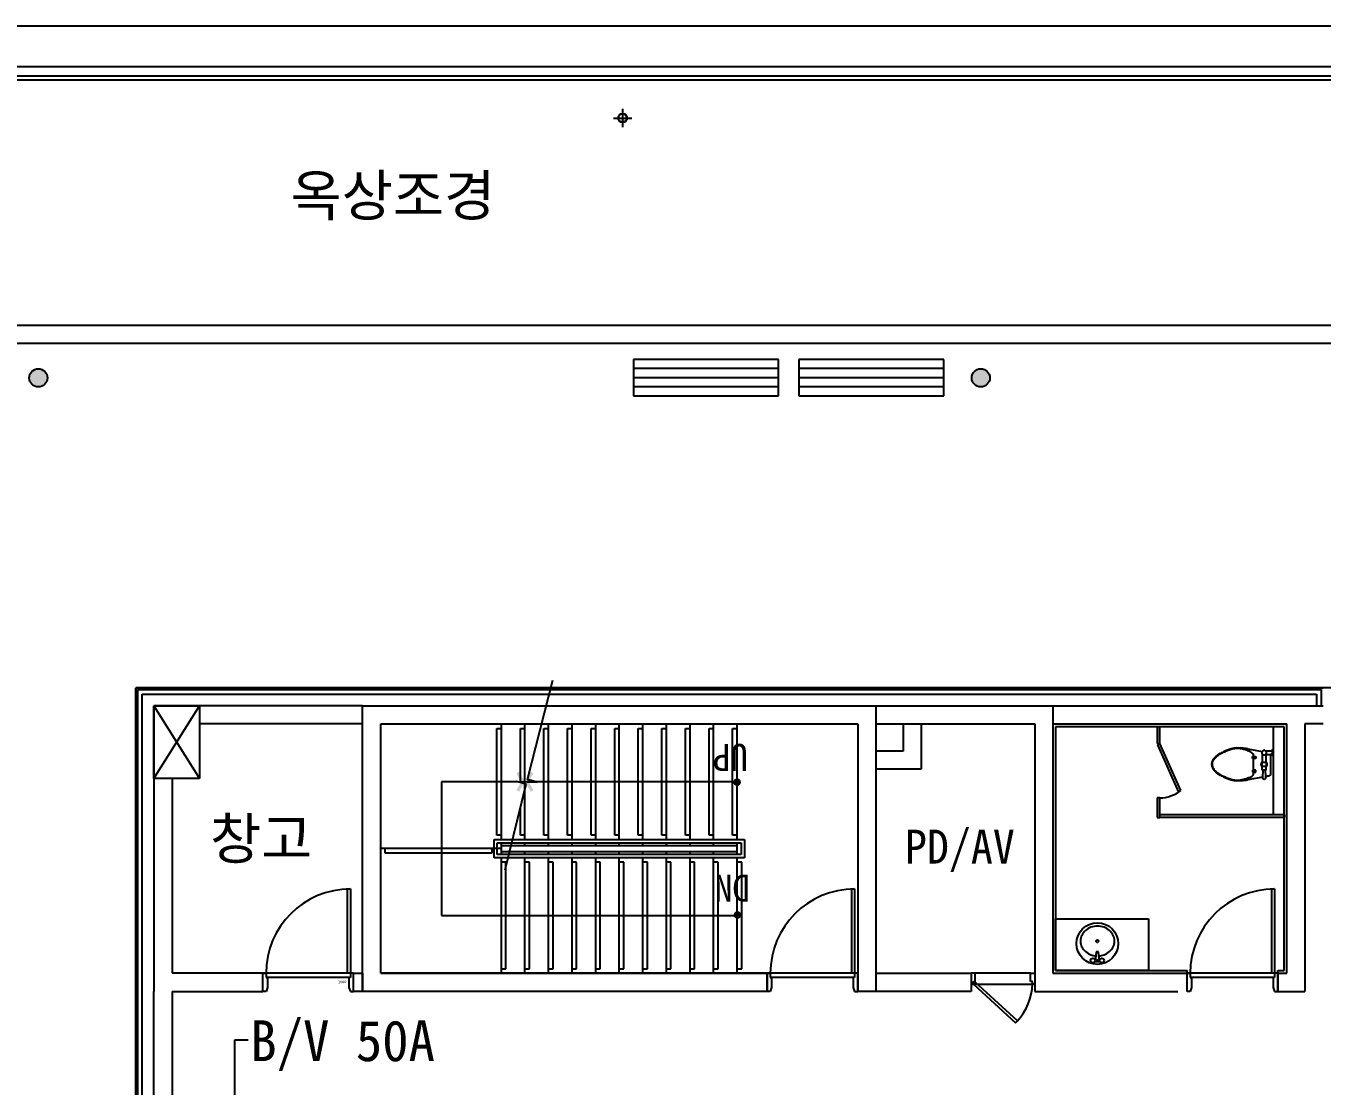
# Model space of a CAD drawing. Header units: millimetres. Extents: x 16332047 to 33387680, y -14835522 to -7015081.
# Drawn here: x 17131547 to 17145838, y -7482665 to -7470971 of the extents above; entities that cross this region are included whole.
import ezdxf
from ezdxf.enums import TextEntityAlignment as Align

# ---------------------------------------------------------------- set-up
doc = ezdxf.new("R2010")
doc.units = ezdxf.units.MM
doc.header["$LTSCALE"] = 300
doc.header["$MEASUREMENT"] = 0
doc.linetypes.add('CONTINOUS', pattern=[0])
doc.layers.add('arch', color=255, linetype='CONTINUOUS', lineweight=25)
doc.layers.add('etc', color=15, linetype='CONTINOUS')
doc.layers.add('TEXT', color=3, linetype='CONTINUOUS')
doc.styles.add('돋움체', font='')
doc.styles.get('돋움체').set_extended_font_data('DotumChe')

msp = doc.modelspace()

# ---------------------------------------------------------------- hatches: boundary and pattern name
at = {"layer": 'arch'}
h = msp.add_hatch(color=256, dxfattribs=at)
h.dxf.hatch_style = 1
edge = h.paths.add_edge_path()
edge.add_arc((17131684, -7474853), 100, 0, 360)
h = msp.add_hatch(color=256, dxfattribs=at)
h.dxf.hatch_style = 1
edge = h.paths.add_edge_path()
edge.add_arc((17142075, -7474853), 100, 0, 360)
for points in [[(17136985, -7479198), (17136955, -7479216), (17137008, -7479308), (17136955, -7479401), (17136985, -7479418), (17137049, -7479308)], [(17137113, -7479198), (17137143, -7479216), (17137090, -7479308), (17137143, -7479401), (17137113, -7479418), (17137049, -7479308)]]:
    msp.add_hatch(color=256, dxfattribs=at).paths.add_polyline_path(points)
h = msp.add_hatch(color=256, dxfattribs=at)
edge = h.paths.add_edge_path()
edge.add_arc((17139388, -7479313), 42.7, 270, 450)
edge.add_arc((17139388, -7479313), 42.7, 90, 270)
h = msp.add_hatch(color=256, dxfattribs=at)
edge = h.paths.add_edge_path()
edge.add_arc((17139392, -7480778), 42.7, 270, 450)
edge.add_arc((17139392, -7480778), 42.7, 90, 270)

# ---------------------------------------------------------------- linework, layer by layer
for p, q in [((17125959, -7470971), (17150459, -7470971)), ((17125959, -7470971), (17150459, -7470971)), ((17150009, -7471421), (17126409, -7471421)), ((17150009, -7471421), (17126409, -7471421)), ((17126509, -7471521), (17149909, -7471521)), ((17149859, -7471571), (17126559, -7471571)), ((17138126, -7471887), (17138126, -7472087)), ((17138026, -7471987), (17138226, -7471987)), ((17138076, -7471987), (17138176, -7471987)), ((17127859, -7474271), (17150009, -7474271)), ((17131259, -7474471), (17150009, -7474471)), ((17139845, -7474651), (17138245, -7474651)), ((17138245, -7474651), (17138245, -7475051)), ((17139845, -7474751), (17138245, -7474751)), ((17139845, -7475051), (17139845, -7474651)), ((17141667, -7474651), (17140067, -7474651)), ((17140067, -7474651), (17140067, -7475051)), ((17141667, -7474751), (17140067, -7474751)), ((17141667, -7475051), (17141667, -7474651)), ((17139845, -7474851), (17138245, -7474851)), ((17141667, -7474851), (17140067, -7474851)), ((17139845, -7474951), (17138245, -7474951)), ((17138245, -7475051), (17139845, -7475051)), ((17141667, -7474951), (17140067, -7474951)), ((17140067, -7475051), (17141667, -7475051)), ((17137076, -7479282, 0), (17137357, -7478187, 0)), ((17132759, -7478471), (17132759, -7478271)), ((17132759, -7478271), (17145848, -7478271)), ((17150009, -7478271), (17132759, -7478271)), ((17132759, -7478271), (17132759, -7494271)), ((17132779, -7478471), (17132779, -7478291)), ((17132779, -7478291), (17145828, -7478291)), ((17132829, -7478471), (17132829, -7478341)), ((17132829, -7478341), (17145778, -7478341)), ((17145778, -7478341), (17145778, -7478471)), ((17145828, -7478291), (17145828, -7478471)), ((17132759, -7483721), (17132759, -7478471)), ((17132779, -7483721), (17132779, -7478471)), ((17132829, -7483721), (17132829, -7478471)), ((17135259, -7478471), (17132959, -7478471)), ((17132959, -7478471), (17132959, -7481621)), ((17132959, -7478471), (17133459, -7479271)), ((17132959, -7479271), (17133459, -7478471)), ((17132959, -7479271), (17132959, -7478471)), ((17132959, -7478471), (17133459, -7478471)), ((17133459, -7478471), (17133459, -7479271)), ((17135259, -7481621), (17135259, -7478471)), ((17135259, -7478471), (17140919, -7478471)), ((17140919, -7478471), (17142869, -7478471)), ((17140919, -7478471), (17140919, -7481621)), ((17142869, -7478471), (17145649, -7478471)), ((17142869, -7478471), (17142869, -7481421)), ((17145648, -7478471), (17145848, -7478471)), ((17145649, -7478471), (17145649, -7478471)), ((17135259, -7478671), (17133459, -7478671)), ((17135459, -7481421), (17135459, -7478671)), ((17135459, -7478671), (17140719, -7478671)), ((17135459, -7478671), (17140719, -7478671)), ((17135459, -7481421), (17135459, -7478671)), ((17136739, -7479896, 0), (17136739, -7478721, 0)), ((17136739, -7478721, 0), (17136789, -7478721, 0)), ((17136789, -7479946), (17136789, -7478671, 0)), ((17136999, -7479309, 0), (17136999, -7478721, 0)), ((17136999, -7478721, 0), (17137049, -7478721, 0)), ((17137049, -7479946, 0), (17137049, -7478671, 0)), ((17137259, -7479896, 0), (17137259, -7478721, 0)), ((17137259, -7478721, 0), (17137309, -7478721, 0)), ((17137309, -7479946, 0), (17137309, -7478671, 0)), ((17137519, -7479896, 0), (17137519, -7478721, 0)), ((17137519, -7478721, 0), (17137569, -7478721, 0)), ((17137569, -7479946, 0), (17137569, -7478671, 0)), ((17137779, -7479896, 0), (17137779, -7478721, 0)), ((17137779, -7478721, 0), (17137829, -7478721, 0)), ((17137829, -7479946, 0), (17137829, -7478671, 0)), ((17138039, -7479896, 0), (17138039, -7478721, 0)), ((17138039, -7478721, 0), (17138089, -7478721, 0)), ((17138089, -7479946, 0), (17138089, -7478671, 0)), ((17138299, -7479896, 0), (17138299, -7478721, 0)), ((17138299, -7478721, 0), (17138349, -7478721, 0)), ((17138349, -7479946, 0), (17138349, -7478671, 0)), ((17138559, -7479896, 0), (17138559, -7478721, 0)), ((17138559, -7478721, 0), (17138609, -7478721, 0)), ((17138609, -7479946, 0), (17138609, -7478671, 0)), ((17138819, -7479896, 0), (17138819, -7478721, 0)), ((17138819, -7478721, 0), (17138869, -7478721, 0)), ((17138869, -7479946, 0), (17138869, -7478671, 0)), ((17139079, -7479896, 0), (17139079, -7478721, 0)), ((17139079, -7478721, 0), (17139129, -7478721, 0)), ((17139129, -7479946, 0), (17139129, -7478671, 0)), ((17139339, -7479896, 0), (17139339, -7478721, 0)), ((17139339, -7478721, 0), (17139389, -7478721, 0)), ((17139389, -7479946, 0), (17139389, -7478671, 0)), ((17140719, -7478671), (17140719, -7480421)), ((17140719, -7478671), (17140719, -7481621)), ((17140719, -7478671), (17140719, -7481421)), ((17140919, -7478671), (17142669, -7478671)), ((17141219, -7478671), (17141219, -7478971)), ((17141419, -7478671), (17141419, -7479171)), ((17142669, -7478671), (17142669, -7481621)), ((17142869, -7478668), (17145449, -7478668)), ((17145419, -7478701), (17142899, -7478701)), ((17142899, -7478701), (17142899, -7481391)), ((17144049, -7478701), (17144019, -7478701)), ((17144019, -7478701), (17144019, -7478886)), ((17144049, -7478886), (17144049, -7478701)), ((17145419, -7478701), (17145299, -7478701)), ((17145299, -7478701), (17145299, -7479671)), ((17145419, -7481391), (17145419, -7478701)), ((17145419, -7479671), (17145419, -7478701)), ((17145449, -7481421), (17145449, -7478671)), ((17145848, -7478671), (17145649, -7478671)), ((17145649, -7478671), (17145649, -7481621)), ((17144019, -7478886), (17144049, -7478886)), ((17144049, -7478886), (17144023, -7478901)), ((17144023, -7478901), (17144255, -7479424)), ((17144279, -7479406), (17144049, -7478886)), ((17141219, -7478971), (17140919, -7478971)), ((17145019, -7478946), (17145177, -7478974)), ((17145019, -7478946), (17145177, -7478974)), ((17145069, -7479031), (17145109, -7479031)), ((17145069, -7479051), (17145069, -7479031)), ((17145109, -7479051), (17145069, -7479051)), ((17145079, -7479001), (17145079, -7479231)), ((17145109, -7479031), (17145109, -7479051)), ((17145179, -7479001), (17145179, -7479101)), ((17145214, -7478966), (17145289, -7478966)), ((17145214, -7478966), (17145289, -7478966)), ((17145214, -7479006), (17145268, -7479006)), ((17145219, -7479001), (17145219, -7479101)), ((17145289, -7479006), (17145268, -7479006)), ((17145268, -7479006), (17145268, -7479010)), ((17145289, -7479006), (17145268, -7479006)), ((17145268, -7479006), (17145268, -7479010)), ((17145268, -7479010), (17145269, -7479018)), ((17145268, -7479010), (17145269, -7479018)), ((17145269, -7479018), (17145269, -7479029)), ((17145269, -7479018), (17145269, -7479029)), ((17145269, -7479029), (17145269, -7479116)), ((17145269, -7479029), (17145269, -7479116)), ((17145289, -7478956), (17145299, -7478951)), ((17145289, -7478956), (17145299, -7478951)), ((17145289, -7478966), (17145289, -7478956)), ((17145289, -7478966), (17145289, -7478956)), ((17145289, -7478966), (17145289, -7479006)), ((17145289, -7479016), (17145289, -7479006)), ((17145289, -7479016), (17145289, -7479006)), ((17145299, -7479021), (17145289, -7479016)), ((17145299, -7479021), (17145289, -7479016)), ((17145299, -7478951), (17145299, -7479021)), ((17145299, -7478951), (17145299, -7479021)), ((17141419, -7479171), (17140919, -7479171)), ((17145069, -7479181), (17145069, -7479201)), ((17145109, -7479181), (17145069, -7479181)), ((17145069, -7479201), (17145109, -7479201)), ((17145109, -7479201), (17145109, -7479181)), ((17145179, -7479181), (17145179, -7479131)), ((17145219, -7479181), (17145179, -7479181)), ((17145185, -7479257), (17145189, -7479181)), ((17145209, -7479181), (17145214, -7479252)), ((17145219, -7479131), (17145219, -7479181)), ((17145269, -7479214), (17145268, -7479222)), ((17145269, -7479214), (17145268, -7479222)), ((17145269, -7479116), (17145269, -7479203)), ((17145269, -7479116), (17145269, -7479203)), ((17145269, -7479203), (17145269, -7479214)), ((17145269, -7479203), (17145269, -7479214)), ((17133459, -7479271), (17132959, -7479271)), ((17133159, -7479271), (17133159, -7481421)), ((17136956, -7479308, 0), (17136129, -7479308, 0)), ((17136129, -7479308, 0), (17136129, -7480783, 0)), ((17136832, -7480278, 0), (17137062, -7479335, 0)), ((17137062, -7479335, 0), (17136956, -7479306, 0)), ((17136956, -7479306, 0), (17137183, -7479311, 0)), ((17136956, -7479308, 0), (17136956, -7479308, 0)), ((17139389, -7479308, 0), (17137069, -7479308, 0)), ((17137183, -7479311, 0), (17137076, -7479282, 0)), ((17145185, -7479257), (17145019, -7479286)), ((17145185, -7479257), (17145019, -7479286)), ((17145184, -7479268), (17145185, -7479263)), ((17145184, -7479268), (17145185, -7479263)), ((17145185, -7479272), (17145184, -7479268)), ((17145185, -7479272), (17145184, -7479268)), ((17145185, -7479260), (17145185, -7479257)), ((17145185, -7479260), (17145185, -7479257)), ((17145185, -7479263), (17145185, -7479260)), ((17145185, -7479263), (17145185, -7479260)), ((17145187, -7479276), (17145185, -7479272)), ((17145187, -7479276), (17145185, -7479272)), ((17145190, -7479279), (17145187, -7479276)), ((17145190, -7479279), (17145187, -7479276)), ((17145194, -7479281), (17145190, -7479279)), ((17145194, -7479281), (17145190, -7479279)), ((17145196, -7479282), (17145194, -7479281)), ((17145196, -7479282), (17145194, -7479281)), ((17145198, -7479282), (17145196, -7479282)), ((17145198, -7479282), (17145196, -7479282)), ((17145199, -7479282), (17145198, -7479282)), ((17145199, -7479282), (17145198, -7479282)), ((17145200, -7479282), (17145199, -7479282)), ((17145200, -7479282), (17145199, -7479282)), ((17145203, -7479282), (17145200, -7479282)), ((17145203, -7479282), (17145200, -7479282)), ((17145205, -7479281), (17145203, -7479282)), ((17145205, -7479281), (17145203, -7479282)), ((17145208, -7479279), (17145205, -7479281)), ((17145208, -7479279), (17145205, -7479281)), ((17145211, -7479276), (17145208, -7479279)), ((17145211, -7479276), (17145208, -7479279)), ((17145213, -7479272), (17145211, -7479276)), ((17145213, -7479272), (17145211, -7479276)), ((17145214, -7479268), (17145213, -7479272)), ((17145214, -7479268), (17145213, -7479272)), ((17145218, -7479251), (17145214, -7479252)), ((17145218, -7479251), (17145214, -7479252)), ((17145214, -7479252), (17145214, -7479257)), ((17145214, -7479252), (17145214, -7479257)), ((17145214, -7479257), (17145214, -7479260)), ((17145214, -7479257), (17145214, -7479260)), ((17145214, -7479260), (17145214, -7479263)), ((17145214, -7479260), (17145214, -7479263)), ((17145214, -7479263), (17145214, -7479268)), ((17145214, -7479263), (17145214, -7479268)), ((17145224, -7479250), (17145218, -7479251)), ((17145224, -7479250), (17145218, -7479251)), ((17145230, -7479249), (17145224, -7479250)), ((17145230, -7479249), (17145224, -7479250)), ((17145235, -7479248), (17145230, -7479249)), ((17145235, -7479248), (17145230, -7479249)), ((17145240, -7479247), (17145235, -7479248)), ((17145240, -7479247), (17145235, -7479248)), ((17145244, -7479246), (17145240, -7479247)), ((17145244, -7479246), (17145240, -7479247)), ((17145250, -7479245), (17145244, -7479246)), ((17145250, -7479245), (17145244, -7479246)), ((17145255, -7479244), (17145250, -7479245)), ((17145255, -7479244), (17145250, -7479245)), ((17145258, -7479243), (17145255, -7479244)), ((17145258, -7479243), (17145255, -7479244)), ((17145262, -7479242), (17145258, -7479243)), ((17145262, -7479242), (17145258, -7479243)), ((17145265, -7479241), (17145262, -7479242)), ((17145265, -7479241), (17145262, -7479242)), ((17145266, -7479239), (17145265, -7479241)), ((17145266, -7479239), (17145265, -7479241)), ((17145267, -7479235), (17145266, -7479239)), ((17145267, -7479235), (17145266, -7479239)), ((17145268, -7479229), (17145267, -7479235)), ((17145268, -7479229), (17145267, -7479235)), ((17145268, -7479222), (17145268, -7479229)), ((17145268, -7479222), (17145268, -7479229)), ((17144049, -7479486), (17144019, -7479486)), ((17144019, -7479486), (17144019, -7479701)), ((17144049, -7479701), (17144049, -7479486)), ((17144255, -7479424), (17144279, -7479406)), ((17136999, -7479896, 0), (17136999, -7479586, 0)), ((17144019, -7479701), (17144049, -7479701)), ((17144049, -7479701), (17144049, -7479671)), ((17144049, -7479671), (17145419, -7479671)), ((17144049, -7479701), (17144049, -7479671)), ((17145419, -7479701), (17144049, -7479701)), ((17145299, -7479671), (17145419, -7479671)), ((17145419, -7479671), (17145419, -7479701)), ((17136789, -7479896, 0), (17136739, -7479896, 0)), ((17137049, -7479896, 0), (17136999, -7479896, 0)), ((17137309, -7479896, 0), (17137259, -7479896, 0)), ((17137569, -7479896, 0), (17137519, -7479896, 0)), ((17137829, -7479896, 0), (17137779, -7479896, 0)), ((17138089, -7479896, 0), (17138039, -7479896, 0)), ((17138349, -7479896, 0), (17138299, -7479896, 0)), ((17138609, -7479896, 0), (17138559, -7479896, 0)), ((17138869, -7479896, 0), (17138819, -7479896, 0)), ((17139129, -7479896, 0), (17139079, -7479896, 0)), ((17139389, -7479896, 0), (17139339, -7479896, 0)), ((17136789, -7480046, 0), (17135459, -7480046, 0)), ((17135509, -7480096), (17135509, -7480046)), ((17136684, -7480046), (17136684, -7480096)), ((17136709, -7479946, 0), (17139469, -7479946, 0)), ((17136709, -7480146, 0), (17136709, -7479946, 0)), ((17136744, -7479981, 0), (17139434, -7479981, 0)), ((17136744, -7480111, 0), (17136744, -7479981, 0)), ((17136789, -7480111), (17136789, -7479981)), ((17136789, -7480081, 0), (17136789, -7480011, 0)), ((17136789, -7480011, 0), (17139389, -7480011, 0)), ((17137049, -7480011, 0), (17137049, -7479981, 0)), ((17137309, -7480011, 0), (17137309, -7479981, 0)), ((17137569, -7480011, 0), (17137569, -7479981, 0)), ((17137569, -7480011, 0), (17137569, -7479981, 0)), ((17137829, -7480011, 0), (17137829, -7479981, 0)), ((17138089, -7480011, 0), (17138089, -7479981, 0)), ((17138349, -7480011, 0), (17138349, -7479981, 0)), ((17138609, -7480011, 0), (17138609, -7479981, 0)), ((17138869, -7480011, 0), (17138869, -7479981, 0)), ((17139129, -7480011, 0), (17139129, -7479981, 0)), ((17139129, -7480011, 0), (17139129, -7479981, 0)), ((17139389, -7480111, 0), (17139389, -7479981, 0)), ((17139434, -7479981, 0), (17139434, -7480111, 0)), ((17139469, -7479946, 0), (17139469, -7480146, 0)), ((17136684, -7480096), (17135509, -7480096)), ((17139469, -7480146, 0), (17136709, -7480146, 0)), ((17139434, -7480111, 0), (17136744, -7480111, 0)), ((17139389, -7480081, 0), (17136789, -7480081, 0)), ((17136789, -7481421, 0), (17136789, -7480146)), ((17136839, -7480196, 0), (17136789, -7480196, 0)), ((17136839, -7481371, 0), (17136839, -7480196, 0)), ((17137049, -7480111, 0), (17137049, -7480081, 0)), ((17137049, -7481421, 0), (17137049, -7480146, 0)), ((17137099, -7480196, 0), (17137049, -7480196, 0)), ((17137099, -7481371, 0), (17137099, -7480196, 0)), ((17137309, -7480111, 0), (17137309, -7480081, 0)), ((17137309, -7481421, 0), (17137309, -7480146, 0)), ((17137359, -7480196, 0), (17137309, -7480196, 0)), ((17137359, -7481371, 0), (17137359, -7480196, 0)), ((17137569, -7480111, 0), (17137569, -7480081, 0)), ((17137569, -7481421, 0), (17137569, -7480146, 0)), ((17137619, -7480196, 0), (17137569, -7480196, 0)), ((17137619, -7481371, 0), (17137619, -7480196, 0)), ((17137829, -7480111, 0), (17137829, -7480081, 0)), ((17137829, -7481421, 0), (17137829, -7480146, 0)), ((17137879, -7480196, 0), (17137829, -7480196, 0)), ((17137879, -7481371, 0), (17137879, -7480196, 0)), ((17138089, -7480111, 0), (17138089, -7480081, 0)), ((17138089, -7481421, 0), (17138089, -7480146, 0)), ((17138139, -7480196, 0), (17138089, -7480196, 0)), ((17138139, -7481371, 0), (17138139, -7480196, 0)), ((17138349, -7480111, 0), (17138349, -7480081, 0)), ((17138349, -7481421, 0), (17138349, -7480146, 0)), ((17138399, -7480196, 0), (17138349, -7480196, 0)), ((17138399, -7481371, 0), (17138399, -7480196, 0)), ((17138609, -7480111, 0), (17138609, -7480081, 0)), ((17138609, -7481421, 0), (17138609, -7480146, 0)), ((17138659, -7480196, 0), (17138609, -7480196, 0)), ((17138659, -7481371, 0), (17138659, -7480196, 0)), ((17138869, -7480111, 0), (17138869, -7480081, 0)), ((17138869, -7481421), (17138869, -7480146, 0)), ((17138919, -7480196), (17138869, -7480196)), ((17138919, -7481371), (17138919, -7480196)), ((17139129, -7480111, 0), (17139129, -7480081, 0)), ((17139129, -7480111, 0), (17139129, -7480081, 0)), ((17139129, -7481421, 0), (17139129, -7480146, 0)), ((17139179, -7480196, 0), (17139129, -7480196, 0)), ((17139179, -7481371, 0), (17139179, -7480196, 0)), ((17139389, -7481421, 0), (17139389, -7480146, 0)), ((17139439, -7480196, 0), (17139389, -7480196, 0)), ((17139439, -7481371, 0), (17139439, -7480196, 0)), ((17135094, -7481421), (17135094, -7480491)), ((17135094, -7480491), (17135124, -7480491)), ((17135124, -7480491), (17135124, -7481421)), ((17140654, -7481421), (17140654, -7480491)), ((17140654, -7480491), (17140684, -7480491)), ((17140684, -7480491), (17140684, -7481421)), ((17145284, -7481421), (17145284, -7480491)), ((17145284, -7480491), (17145314, -7480491)), ((17145314, -7480491), (17145314, -7481421)), ((17136129, -7480783, 0), (17136729, -7480783, 0)), ((17136729, -7480783, 0), (17139389, -7480783, 0)), ((17142899, -7480821), (17143924, -7480821)), ((17142899, -7481391), (17142899, -7480821)), ((17143924, -7480821), (17143924, -7481391)), ((17143346, -7481184), (17143339, -7481260)), ((17143374, -7481184), (17143346, -7481184)), ((17143381, -7481260), (17143374, -7481184)), ((17143334, -7481265), (17143331, -7481265)), ((17143390, -7481293), (17143331, -7481293)), ((17143390, -7481265), (17143386, -7481265)), ((17134159, -7481421), (17133159, -7481421)), ((17134159, -7481621), (17134159, -7481421)), ((17135159, -7481421), (17134159, -7481421)), ((17134159, -7481621), (17134159, -7481421)), ((17134159, -7481421), (17134194, -7481421)), ((17135124, -7481421), (17134194, -7481421)), ((17134194, -7481421), (17134194, -7481466)), ((17135124, -7481466), (17134194, -7481466)), ((17134194, -7481466), (17134209, -7481466)), ((17134209, -7481466), (17134209, -7481576)), ((17135124, -7481421), (17135094, -7481421)), ((17135124, -7481466), (17135109, -7481466)), ((17135109, -7481466), (17135109, -7481576)), ((17135159, -7481421), (17135124, -7481421)), ((17135124, -7481421), (17135124, -7481466)), ((17135159, -7481421), (17135259, -7481421)), ((17135159, -7481621), (17135159, -7481421)), ((17135159, -7481621), (17135159, -7481421)), ((17135259, -7481421), (17135259, -7481621)), ((17135459, -7481421), (17139719, -7481421)), ((17140719, -7481421), (17135459, -7481421)), ((17136789, -7481371, 0), (17136839, -7481371, 0)), ((17137049, -7481371, 0), (17137099, -7481371, 0)), ((17137309, -7481371, 0), (17137359, -7481371, 0)), ((17137569, -7481371, 0), (17137619, -7481371, 0)), ((17137829, -7481371, 0), (17137879, -7481371, 0)), ((17138089, -7481371, 0), (17138139, -7481371, 0)), ((17138349, -7481371, 0), (17138399, -7481371, 0)), ((17138609, -7481371, 0), (17138659, -7481371, 0)), ((17138869, -7481371), (17138919, -7481371)), ((17139129, -7481371, 0), (17139179, -7481371, 0)), ((17139389, -7481371, 0), (17139439, -7481371, 0)), ((17140719, -7481421), (17139719, -7481421)), ((17139719, -7481421), (17139719, -7481621)), ((17139719, -7481621), (17139719, -7481421)), ((17139719, -7481421), (17139754, -7481421)), ((17140684, -7481421), (17139754, -7481421)), ((17139754, -7481421), (17139754, -7481466)), ((17140684, -7481466), (17139754, -7481466)), ((17139754, -7481466), (17139769, -7481466)), ((17139769, -7481466), (17139769, -7481576)), ((17140684, -7481421), (17140654, -7481421)), ((17140684, -7481466), (17140669, -7481466)), ((17140669, -7481466), (17140669, -7481576)), ((17140719, -7481421), (17140684, -7481421)), ((17140684, -7481421), (17140684, -7481466)), ((17140719, -7481621), (17140719, -7481421)), ((17140919, -7481421), (17141969, -7481421)), ((17141969, -7481421), (17141969, -7481421)), ((17141969, -7481421), (17141969, -7481621)), ((17141969, -7481421), (17141969, -7481541)), ((17142014, -7481421), (17141969, -7481421)), ((17142624, -7481421), (17142014, -7481421)), ((17142014, -7481450), (17142014, -7481421)), ((17142014, -7481510), (17142014, -7481450)), ((17142014, -7481450), (17142014, -7481450)), ((17142624, -7481450), (17142624, -7481421)), ((17142624, -7481421), (17142669, -7481421)), ((17142624, -7481510), (17142624, -7481450)), ((17142624, -7481450), (17142624, -7481450)), ((17142669, -7481421), (17142669, -7481421)), ((17142669, -7481421), (17142669, -7481421)), ((17142669, -7481421), (17142669, -7481541)), ((17142869, -7481421), (17144349, -7481421)), ((17142899, -7481391), (17144349, -7481391)), ((17143924, -7481391), (17142899, -7481391)), ((17144349, -7481421), (17144349, -7481391)), ((17144349, -7481621), (17144349, -7481421)), ((17145349, -7481421), (17144349, -7481421)), ((17144349, -7481621), (17144349, -7481421)), ((17144349, -7481421), (17144384, -7481421)), ((17145314, -7481421), (17144384, -7481421)), ((17144384, -7481421), (17144384, -7481466)), ((17145314, -7481466), (17144384, -7481466)), ((17144384, -7481466), (17144399, -7481466)), ((17144399, -7481466), (17144399, -7481576)), ((17145314, -7481421), (17145284, -7481421)), ((17145314, -7481466), (17145299, -7481466)), ((17145299, -7481466), (17145299, -7481576)), ((17145349, -7481421), (17145314, -7481421)), ((17145314, -7481421), (17145314, -7481466)), ((17145349, -7481391), (17145419, -7481391)), ((17145349, -7481421), (17145349, -7481391)), ((17145349, -7481421), (17145349, -7481621)), ((17145349, -7481421), (17145449, -7481421)), ((17145349, -7481621), (17145349, -7481421)), ((17132959, -7483721), (17132959, -7481621)), ((17132959, -7481621), (17132959, -7481621)), ((17133159, -7481621), (17133159, -7483721)), ((17133159, -7481621), (17134159, -7481621)), ((17134194, -7481621), (17134159, -7481621)), ((17134209, -7481576), (17134194, -7481621)), ((17134194, -7481621), (17134194, -7481621)), ((17135109, -7481576), (17135124, -7481621)), ((17135124, -7481621), (17135124, -7481621)), ((17135124, -7481621), (17135159, -7481621)), ((17135259, -7481621), (17135159, -7481621)), ((17139719, -7481621), (17135259, -7481621)), ((17135459, -7481621), (17135259, -7481621)), ((17139754, -7481621), (17139719, -7481621)), ((17139769, -7481576), (17139754, -7481621)), ((17139754, -7481621), (17139754, -7481621)), ((17140669, -7481576), (17140684, -7481621)), ((17140684, -7481621), (17140684, -7481621)), ((17140684, -7481621), (17140719, -7481621)), ((17140919, -7481621), (17140719, -7481621)), ((17141969, -7481621), (17140919, -7481621)), ((17141969, -7481521), (17141969, -7481521)), ((17141969, -7481541), (17141969, -7481541)), ((17141969, -7481541), (17141994, -7481541)), ((17141994, -7481541), (17141994, -7481510)), ((17141994, -7481510), (17142014, -7481510)), ((17142014, -7481519), (17141994, -7481541)), ((17141994, -7481541), (17142644, -7481541)), ((17141994, -7481541), (17142459, -7481967)), ((17142479, -7481946), (17142014, -7481519)), ((17142644, -7481510), (17142624, -7481510)), ((17142644, -7481541), (17142644, -7481510)), ((17142669, -7481541), (17142644, -7481541)), ((17142669, -7481621), (17144249, -7481621)), ((17144384, -7481621), (17144349, -7481621)), ((17144399, -7481576), (17144384, -7481621)), ((17144384, -7481621), (17144384, -7481621)), ((17145299, -7481576), (17145314, -7481621)), ((17145314, -7481621), (17145314, -7481621)), ((17145314, -7481621), (17145349, -7481621)), ((17145349, -7481621), (17145649, -7481621)), ((17142459, -7481967), (17142479, -7481946))]:
    msp.add_line(p, q, dxfattribs=at)
for centre, radius in [((17138126, -7471987), 50), ((17138126, -7471987), 47), ((17131684, -7474853), 100), ((17142075, -7474853), 100), ((17145199, -7479116), 25), ((17143360, -7481093), 230), ((17143360, -7481065), 15), ((17143310, -7481279), 25), ((17143360, -7481279), 8), ((17143410, -7481279), 25)]:
    msp.add_circle(centre, radius, dxfattribs=at)
for centre, radius, start, end in [((17144703, -7479111), 82.6, 146.3099, 162.0099), ((17144703, -7479111), 82.6, 146.3099, 162.0099), ((17144712, -7479123), 90.8, 143.1301, 156.0553), ((17144771, -7479157), 165, 135.2191, 146.3099), ((17144771, -7479157), 165, 135.2191, 146.3099), ((17144794, -7479184), 193, 134.2741, 143.1301), ((17144848, -7479233), 273, 126.8699, 135.2191), ((17144848, -7479233), 273, 126.8699, 135.2191), ((17144982, -7479377), 462, 130.6013, 134.2741), ((17144775, -7479136), 144, 124.0312, 130.6013), ((17144815, -7479189), 217, 117.5072, 126.8699), ((17144815, -7479189), 217, 117.5072, 126.8699), ((17144875, -7479283), 323, 118.6104, 124.0312), ((17145124, -7479783), 887, 113.9625, 117.5072), ((17145124, -7479783), 887, 113.9625, 117.5072), ((17144892, -7479316), 359, 113.4742, 118.6104), ((17144982, -7479523), 585, 111.0375, 113.4742), ((17144992, -7479486), 562, 109.5108, 113.9625), ((17144992, -7479486), 562, 109.5108, 113.9625), ((17145452, -7480744), 1894, 109.683, 111.0375), ((17145141, -7479905), 1007, 108.4349, 109.5108), ((17145141, -7479905), 1007, 108.4349, 109.5108), ((17145056, -7479636), 717, 105.9454, 109.683), ((17144966, -7479382), 456, 106.8361, 108.4349), ((17144966, -7479382), 456, 106.8361, 108.4349), ((17144896, -7479150), 213, 98.7461, 106.8361), ((17144896, -7479150), 213, 98.7461, 106.8361), ((17144920, -7479161), 223, 99.2401, 105.9454), ((17144910, -7479239), 304, 91.9723, 98.7461), ((17144910, -7479239), 304, 91.9723, 98.7461), ((17144900, -7479036), 95.8, 85.6013, 99.2401), ((17144915, -7479377), 441, 85.2363, 91.9723), ((17144915, -7479377), 441, 85.2363, 91.9723), ((17144881, -7479276), 337, 78.3434, 85.6013), ((17144828, -7479533), 599, 74.0546, 78.3434), ((17144887, -7479709), 775, 80.1534, 85.2363), ((17144887, -7479709), 775, 80.1534, 85.2363), ((17144929, -7479182), 234, 67.1946, 74.0546), ((17144902, -7479245), 303, 63.4349, 67.1946), ((17144825, -7479399), 475, 60.4325, 63.4349), ((17144973, -7479138), 174, 53.1301, 60.4325), ((17145076, -7479001), 3.54, 360, 53.1301), ((17145199, -7478986), 25, 151.0628, 53.1301), ((17145199, -7478986), 25, 53.1301, 151.0628), ((17145199, -7478986), 25, 53.1301, 151.0628), ((17144707, -7479116), 87.7, 170.5376, 180), ((17144707, -7479116), 87.7, 170.5376, 180), ((17144707, -7479116), 87.7, 180, 189.4623), ((17144707, -7479116), 87.7, 180, 189.4623), ((17144727, -7479119), 108, 162.0099, 170.5376), ((17144727, -7479119), 108, 162.0099, 170.5376), ((17144727, -7479113), 108, 189.4623, 197.99), ((17144727, -7479113), 108, 189.4623, 197.99), ((17144724, -7479115), 99.7, 170.5376, 180.8221), ((17144730, -7479114), 105, 180.8221, 194.0362), ((17144703, -7479120), 82.6, 197.99, 213.69), ((17144703, -7479120), 82.6, 197.99, 213.69), ((17144675, -7479106), 50.4, 156.0553, 170.5376), ((17144680, -7479127), 53.8, 194.0362, 212.575), ((17144754, -7479079), 142, 212.575, 219.8055), ((17144771, -7479075), 165, 213.69, 224.7808), ((17144771, -7479075), 165, 213.69, 224.7808), ((17144797, -7479044), 198, 219.8055, 225.9417), ((17144848, -7478999), 273, 224.7808, 233.1301), ((17144848, -7478999), 273, 224.7808, 233.1301), ((17144992, -7478842), 478, 225.9417, 229.3987), ((17144792, -7479075), 171, 229.3987, 235.1773), ((17144844, -7479001), 262, 235.1773, 241.3895), ((17145199, -7479116), 35, 124.8499, 235.1501), ((17145199, -7479116), 35, 304.8499, 55.1501), ((17144815, -7479043), 217, 233.1301, 242.4927), ((17144815, -7479043), 217, 233.1301, 242.4927), ((17145124, -7478449), 887, 242.4927, 246.0375), ((17145124, -7478449), 887, 242.4927, 246.0375), ((17144902, -7478895), 383, 241.3895, 246.5258), ((17144982, -7478709), 585, 246.5258, 248.9625), ((17144992, -7478746), 562, 246.0375, 250.4891), ((17144992, -7478746), 562, 246.0375, 250.4891), ((17145452, -7477488), 1894, 248.9625, 250.317), ((17145141, -7478327), 1007, 250.4891, 251.565), ((17145141, -7478327), 1007, 250.4891, 251.565), ((17145056, -7478596), 717, 250.317, 254.0546), ((17144966, -7478850), 456, 251.565, 253.1639), ((17144966, -7478850), 456, 251.565, 253.1639), ((17144896, -7479082), 213, 253.1639, 261.2538), ((17144896, -7479082), 213, 253.1639, 261.2538), ((17144920, -7479071), 223, 254.0546, 260.7598), ((17144910, -7478993), 304, 261.2538, 268.0276), ((17144910, -7478993), 304, 261.2538, 268.0276), ((17144902, -7479181), 111, 260.7598, 274.3987), ((17144915, -7478855), 441, 268.0276, 274.7636), ((17144915, -7478855), 441, 268.0276, 274.7636), ((17144892, -7479048), 244, 274.3987, 283.5833), ((17144755, -7478481), 828, 283.5833, 285.9454), ((17144887, -7478523), 775, 274.7636, 279.8465), ((17144887, -7478523), 775, 274.7636, 279.8465), ((17144690, -7478254), 1064, 285.9454, 288.0286), ((17144845, -7478730), 564, 288.0286, 290.556), ((17144941, -7478985), 291, 290.556, 294.0722), ((17145037, -7479201), 54.8, 294.0722, 315), ((17145067, -7479231), 12.3, 315, 360), ((17144048, -7479113), 373, 270.2108, 308.3181), ((17135124, -7481421), 930, 90, 180), ((17140684, -7481421), 930, 90, 180), ((17145314, -7481421), 930, 90, 180), ((17143353, -7481090), 188, 110.0194, 131.3358), ((17143361, -7481114), 213, 90, 110.0194), ((17143361, -7481114), 213, 69.9806, 90), ((17143370, -7481090), 188, 48.6642, 69.9806), ((17143319, -7481066), 146, 154.7845, 180), ((17143319, -7481066), 146, 180, 205.2155), ((17143340, -7481075), 168, 131.3358, 154.7845), ((17143383, -7481075), 168, 25.2155, 48.6642), ((17143403, -7481066), 146, 0, 25.2155), ((17143403, -7481066), 146, 334.7845, 0), ((17143340, -7481056), 168, 205.2155, 228.6642), ((17143353, -7481041), 188, 228.6642, 249.9806), ((17143370, -7481041), 188, 290.0194, 311.3358), ((17143383, -7481056), 168, 311.3358, 334.7845), ((17143361, -7481018), 213, 249.9806, 264.7618), ((17143334, -7481260), 5, 270, 354.6091), ((17143361, -7481018), 213, 274.6663, 290.0194), ((17143386, -7481260), 5, 185.3909, 270), ((17142014, -7481519), 631, 317.4812, 358.0383)]:
    msp.add_arc(centre, radius, start, end, dxfattribs=at)
at = {"layer": 'etc', "color": 1, "linetype": 'Continuous'}
for p, q in [((17133849, -7483199, 0), (17133849, -7482155, 0)), ((17133849, -7482155, 0), (17133999, -7482155, 0))]:
    msp.add_line(p, q, dxfattribs=at)

# ---------------------------------------------------------------- texts
at = {"layer": 'arch', "style": '돋움체'}
for s, height, p in [('옥상조경', 450, (17135593, -7473066)), ('PD/AV', 375, (17141844, -7480211))]:
    msp.add_text(s, height=height, dxfattribs=at).set_placement(p, align=Align.CENTER)
for s, p in [('UP', (17139509, -7479191)), ('DN', (17139530, -7480632))]:
    msp.add_text(s, height=300, rotation=180, dxfattribs=at).set_placement(p, align=Align.TOP_LEFT)
msp.add_text('창고', height=450, dxfattribs=at).set_placement((17133576, -7479711), align=Align.TOP_LEFT)
msp.add_text('1000', height=30, dxfattribs=at).set_placement((17134987, -7481530))
at = {"layer": 'TEXT', "style": '돋움체'}
msp.add_text('B/V 50A', height=450, rotation=0, dxfattribs=at).set_placement((17134021, -7482390, 0))

doc.saveas('drawing.dxf')
